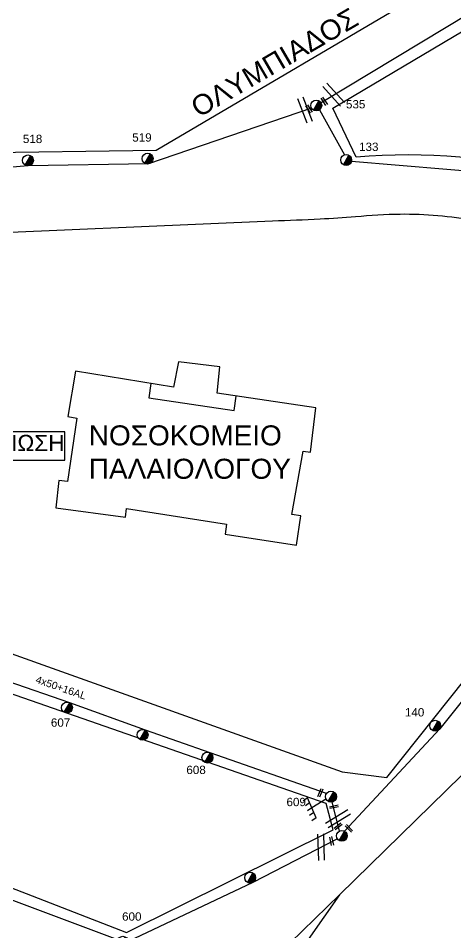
# Model space of a CAD drawing. Header units: millimetres. Extents: x 1421 to 7547, y 822 to 1863.
# Drawn here: x 7194.1 to 7288.6, y 1110.9 to 1308.7 of the extents above; entities that cross this region are included whole.
import ezdxf
from ezdxf.enums import TextEntityAlignment as Align

# ---------------------------------------------------------------- set-up
doc = ezdxf.new("R2010")
doc.units = ezdxf.units.MM
doc.layers.get('0').update_dxf_attribs({"lineweight": 30})
for name, color, linetype, lineweight in [('4x50+13_5', 7, 'Continuous', 30), ('TEXT_ΚΑΛΩΔΙΩΝ', 7, 'Continuous', 30), ('Άγνωστο εναέριο καλώδιο', 7, 'Continuous', 30), ('Γυμνά εναέρια ΧΤ και ΦΟΠ (3Φ)   4x50+16AL', 7, 'Continuous', 30), ('Επιγραφές - Σχήματα', 7, 'Continuous', 30), ('Μηχανική τομή', 7, 'Continuous', 30), ('Στύλος ΦΜ', 7, 'Continuous', 30), ('Στύλος ΦΜ @ 1', 7, 'Continuous', 30), ('Συνεστραμμένα ΧΤ   3x70+54.6+25 AL', 7, 'SYN_LINE', 30), ('Τομή', 7, 'Continuous', 30), ('Υπόβαθρο ΔΕΗ', 7, 'Continuous', 30)]:
    doc.layers.add(name, color=color, linetype=linetype, lineweight=lineweight)
doc.styles.add('arial', font='arial.ttf')
doc.styles.get("Standard").update_dxf_attribs({"font": 'arial.ttf'})
doc.linetypes.add('SYN_LINE', pattern='A,0.5,-0.0001,["/\\/\\/\\/",Standard,S=0.1,R=0,X=0,Y=-0.05],-0.25', length=0.7501)

# ---------------------------------------------------------------- blocks, each defined once
blk = doc.blocks.new('ΥΠΑΡΧΩΝ ΤΣΙΜΕΝΤΕΝΙΟΣ ΣΤΥΛΟΣ')
at = {"layer": 'Στύλος ΦΜ'}
blk.add_hatch(color=7, dxfattribs=at).paths.add_polyline_path([(-1.29, -2.28, 0.574793), (2.62, 0, 0.268822), (1.3, 2.27)])
at = {"layer": 'Στύλος ΦΜ', "color": 7}
blk.add_line((-1.29, -2.28), (1.3, 2.27), dxfattribs=at)
blk.add_circle((0, 0), 2.62, dxfattribs=at)
at = {"layer": 'Στύλος ΦΜ', "flags": 4}
for tag, p in [('ΑΡΙΘΜΟΣ', (-4.68, 8.05)), ('ΤΥΠΟΣ', (-4.91, 3.03))]:
    blk.add_attdef(tag, p, '', height=4, dxfattribs=at)
blk = doc.blocks.new('A$C4BA07827')
at = {"lineweight": -3}
for p, q in [((0, 4.84), (2.52, 2.11)), ((4.43, 3.45), (0.61, 0.78)), ((2.52, 2.11), (3.36, 1.34)), ((3.41, 2.74), (4.26, 1.96)), ((4.43, 3.45), (5.28, 2.68)), ((0.61, 0.78), (1.46, 0)), ((1.55, 1.43), (2.39, 0.66))]:
    blk.add_line(p, q, dxfattribs=at)
blk = doc.blocks.new('ΜΗΧΑΝΙΚΗ ΤΟΜΗ')
at = {"layer": 'Μηχανική τομή', "lineweight": -3, "ltscale": 40}
for p, q in [((-3.78, 1.15), (3.8, 1.15)), ((3.8, -0.4), (-3.78, -0.4))]:
    blk.add_line(p, q, dxfattribs=at)
blk = doc.blocks.new('ΤΟΜΗ')
at = {"layer": 'Τομή', "lineweight": -3, "ltscale": 40}
for p, q in [((-11.37, 1.1), (11.37, 1.1)), ((11.37, -3.57), (-11.37, -3.57))]:
    blk.add_line(p, q, dxfattribs=at)

msp = doc.modelspace()

# ---------------------------------------------------------------- linework, layer by layer
at = {"color": 30, "lineweight": -3, "ltscale": 0.2}
msp.add_lwpolyline([(7257.49, 1289.24), (7222.23, 1277.21), (7196.18, 1276.8), (7168.21, 1274.45), (7137.02, 1270.36), (7092.45, 1264.4)], dxfattribs=at)
at = {"color": 2, "lineweight": -3, "ltscale": 0.2}
msp.add_lwpolyline([(7263.52, 1132.92), (7261.92, 1139.17)], dxfattribs=at)
at = {"layer": '4x50+13_5', "color": 85, "lineweight": -3, "ltscale": 0.2}
msp.add_lwpolyline([(7215.56, 1109.34), (7185.57, 1120.6), (7156.8, 1131.88), (7140.33, 1138.39), (7126.67, 1144.97)], dxfattribs=at)
at = {"layer": 'Άγνωστο εναέριο καλώδιο', "color": 85, "lineweight": -3, "ltscale": 0.2}
msp.add_lwpolyline([(7263.05, 1131.19), (7244.79, 1121.79), (7217.85, 1108.98)], dxfattribs=at)
at = {"layer": 'Γυμνά εναέρια ΧΤ και ΦΟΠ (3Φ)   4x50+16AL', "color": 2, "lineweight": -3, "ltscale": 0.2}
for points in [[(7351.74, 1345.32), (7326.05, 1330.09), (7309.75, 1320.49), (7291.86, 1309.87), (7259.53, 1290.41)], [(7260.7, 1141), (7235.53, 1149.81), (7221.54, 1154.73), (7205.19, 1160.63), (7191.91, 1165.22), (7172.74, 1171.95), (7160.12, 1176.22), (7140.61, 1182.47), (7112.75, 1192.78), (7086.27, 1201.26)]]:
    msp.add_lwpolyline(points, dxfattribs=at)
at = {"layer": 'Γυμνά εναέρια ΧΤ και ΦΟΠ (3Φ)   4x50+16AL', "color": 85, "lineweight": -3, "ltscale": 0.2}
for points in [[(7259.18, 1288.9), (7264.59, 1279.18)], [(7266.09, 1277.79), (7296.99, 1275.19), (7319.34, 1272.18), (7338.79, 1263.06), (7355.7, 1232.94)]]:
    msp.add_lwpolyline(points, dxfattribs=at)
at = {"layer": 'Επιγραφές - Σχήματα', "color": 190, "lineweight": -3}
msp.add_lwpolyline([(7168.64, 1213.1), (7204.16, 1213.1), (7204.16, 1219.28), (7168.64, 1219.28)], close=True, dxfattribs=at)
at = {"layer": 'Συνεστραμμένα ΧΤ   3x70+54.6+25 AL', "color": 27, "lineweight": -3, "ltscale": 20}
msp.add_lwpolyline([(7348.56, 1223.54), (7331.32, 1212.76), (7306.32, 1181.43), (7285.17, 1155.03), (7264.61, 1132.87)], dxfattribs=at)
at = {"layer": 'Υπόβαθρο ΔΕΗ', "lineweight": -3, "ltscale": 0.2}
for points in [[(7135.73, 1278.65), (7138.6, 1272.64), (7183.25, 1279.62), (7223.88, 1280.16), (7286.05, 1316.9), (7265.37, 1355.15), (7135.73, 1278.65)], [(7267.13, 1278.68), (7262.08, 1289.28), (7353.15, 1343.42), (7372.45, 1307.79), (7311.63, 1275.11)], [(7249.04, 1264.85), (7175.67, 1261.66), (7053.94, 1243.2), (7043.32, 1224.65), (7264.1, 1145.71), (7273.71, 1144.48), (7348.55, 1238.4)], [(7222.71, 1229.72), (7222.31, 1226.64), (7240.72, 1223.87), (7241.14, 1227)], [(7478.54, 1058.44), (7392.43, 1178.74), (7334.05, 1200.11), (7289.87, 1144.9), (7263.48, 1119.09), (7192.26, 1017.45), (7118.26, 890.33), (7158.19, 870.4), (7143.11, 841.57)], [(7262.12, 1133.14), (7260.61, 1138.82), (7144.11, 1179.48)], [(7127.5, 1145.89), (7217.49, 1110.97), (7262.12, 1133.14)], [(7138.25, 841.91), (7153.38, 869.01), (7113.18, 888.94), (7190.19, 1021.19), (7252.84, 1108.71), (7263.48, 1119.09)]]:
    msp.add_lwpolyline(points, dxfattribs=at)
msp.add_lwpolyline([(7206.47, 1232.41), (7204.82, 1222.58), (7206.73, 1222.24), (7204.75, 1208.49), (7202.87, 1208.75), (7202.16, 1202.81), (7217.22, 1200.79), (7217.44, 1202.7), (7239.09, 1199.29), (7238.82, 1197.12), (7254.21, 1194.71), (7255.15, 1201.11), (7253.24, 1201.39), (7255.64, 1215.07), (7257.25, 1214.84), (7258.41, 1224.42), (7237.09, 1227.6), (7237.61, 1233.28), (7228.73, 1234.43), (7227.61, 1228.91)], close=True, dxfattribs=at)
msp.add_arc((7278.44, 1140.23), 138.91, 76.1784, 94.6707, dxfattribs=at)
msp.add_spline([(7332.73, 1250.1), (7322.26, 1256.48), (7308.95, 1261.02), (7292.81, 1264.9), (7276.64, 1266.3), (7266.96, 1265.77), (7259.32, 1265.24), (7249.04, 1264.85)], degree=3, dxfattribs=at)

# ---------------------------------------------------------------- block references
at = {"layer": 'Μηχανική τομή', "lineweight": -3}
for p, xscale, yscale, zscale, rotation in [((7257, 1289.13), 0.2499999999999187, 0.2499999999999187, 0.2499999999999187, 122.731235795606), ((7260.29, 1290.82), 0.2499999999999187, 0.2499999999999187, 0.2499999999999187, 122.731235795606), ((7259.26, 1141.22), 0.249999999999919, 0.249999999999919, 0.249999999999919, 247.1408101932724), ((7262.3, 1138.25), 0.249999999999919, 0.249999999999919, 0.249999999999919, 191.4568459572026), ((7263.14, 1133.98), 0.249999999999919, 0.249999999999919, 0.249999999999919, 217.4237836393685), ((7265.61, 1133.53), 0.249999999999919, 0.249999999999919, 0.249999999999919, 134.7181378291868), ((7261.88, 1130.73), 0.249999999999919, 0.249999999999919, 0.249999999999919, 102.7413193732163)]:
    msp.add_blockref('ΜΗΧΑΝΙΚΗ ΤΟΜΗ', p, dxfattribs=dict(at, xscale=xscale, yscale=yscale, zscale=zscale, rotation=rotation))
at = {"layer": 'Στύλος ΦΜ @ 1', "lineweight": -3, "ltscale": 40}
ref = msp.add_blockref('ΥΠΑΡΧΩΝ ΤΣΙΜΕΝΤΕΝΙΟΣ ΣΤΥΛΟΣ', (7258.49, 1289.85), dxfattribs=dict(at, xscale=0.4499999999998181, yscale=0.4499999999998181, zscale=0.4499999999998181))
ref.add_attrib('ΤΥΠΟΣ', '535', (7264.91, 1289.22), dxfattribs={"layer": 'Στύλος ΦΜ', "height": 1.8, "flags": 4})
ref = msp.add_blockref('ΥΠΑΡΧΩΝ ΤΣΙΜΕΝΤΕΝΙΟΣ ΣΤΥΛΟΣ', (7222.03, 1278.37), dxfattribs=dict(at, xscale=0.4499999999998181, yscale=0.4499999999998181, zscale=0.4499999999998181))
ref.add_attrib('ΤΥΠΟΣ', '519', (7218.71, 1282.03), dxfattribs={"layer": 'Στύλος ΦΜ', "height": 1.8, "flags": 4})
ref = msp.add_blockref('ΥΠΑΡΧΩΝ ΤΣΙΜΕΝΤΕΝΙΟΣ ΣΤΥΛΟΣ', (7196.17, 1277.98), dxfattribs=dict(at, xscale=0.4499999999998181, yscale=0.4499999999998181, zscale=0.4499999999998181))
ref.add_attrib('ΤΥΠΟΣ', '518', (7195.07, 1281.72), dxfattribs={"layer": 'Στύλος ΦΜ', "height": 1.8, "flags": 4})
ref = msp.add_blockref('ΥΠΑΡΧΩΝ ΤΣΙΜΕΝΤΕΝΙΟΣ ΣΤΥΛΟΣ', (7264.95, 1278.06), dxfattribs=dict(at, xscale=0.4499999999998181, yscale=0.4499999999998181, zscale=0.4499999999998181))
ref.add_attrib('ΤΥΠΟΣ', '133', (7267.74, 1280.01), dxfattribs={"layer": 'Στύλος ΦΜ', "height": 1.8, "flags": 4})
ref = msp.add_blockref('ΥΠΑΡΧΩΝ ΤΣΙΜΕΝΤΕΝΙΟΣ ΣΤΥΛΟΣ', (7204.6, 1159.6), dxfattribs=dict(at, xscale=0.4499999999998181, yscale=0.4499999999998181, zscale=0.4499999999998181))
ref.add_attrib('ΤΥΠΟΣ', '607', (7201.12, 1155.46), dxfattribs={"layer": 'Στύλος ΦΜ', "height": 1.8, "flags": 4})
ref = msp.add_blockref('ΥΠΑΡΧΩΝ ΤΣΙΜΕΝΤΕΝΙΟΣ ΣΤΥΛΟΣ', (7284.19, 1155.67), dxfattribs=dict(at, xscale=0.4499999999998181, yscale=0.4499999999998181, zscale=0.4499999999998181))
ref.add_attrib('ΤΥΠΟΣ', '140', (7277.65, 1157.68), dxfattribs={"layer": 'Στύλος ΦΜ', "height": 1.8, "flags": 4})
at = {"layer": 'Στύλος ΦΜ @ 1', "lineweight": -3, "ltscale": 40, "xscale": 0.4499999999998181, "yscale": 0.4499999999998181, "zscale": 0.4499999999998181}
for p in [(7220.95, 1153.71), (7264.02, 1131.85), (7244.2, 1122.81)]:
    msp.add_blockref('ΥΠΑΡΧΩΝ ΤΣΙΜΕΝΤΕΝΙΟΣ ΣΤΥΛΟΣ', p, dxfattribs=at)
at = {"layer": 'Στύλος ΦΜ @ 1', "lineweight": -3, "ltscale": 40}
ref = msp.add_blockref('ΥΠΑΡΧΩΝ ΤΣΙΜΕΝΤΕΝΙΟΣ ΣΤΥΛΟΣ', (7234.95, 1148.79), dxfattribs=dict(at, xscale=0.4499999999998181, yscale=0.4499999999998181, zscale=0.4499999999998181))
ref.add_attrib('ΤΥΠΟΣ', '608', (7230.41, 1145.22), dxfattribs={"layer": 'Στύλος ΦΜ', "height": 1.8, "flags": 4})
ref = msp.add_blockref('ΥΠΑΡΧΩΝ ΤΣΙΜΕΝΤΕΝΙΟΣ ΣΤΥΛΟΣ', (7261.67, 1140.33), dxfattribs=dict(at, xscale=0.4499999999998181, yscale=0.4499999999998181, zscale=0.4499999999998181))
ref.add_attrib('ΤΥΠΟΣ', '609', (7252.05, 1138.28), dxfattribs={"layer": 'Στύλος ΦΜ', "height": 1.8, "flags": 4})
ref = msp.add_blockref('ΥΠΑΡΧΩΝ ΤΣΙΜΕΝΤΕΝΙΟΣ ΣΤΥΛΟΣ', (7216.67, 1108.95), dxfattribs=dict(at, xscale=0.4499999999998181, yscale=0.4499999999998181, zscale=0.4499999999998181))
ref.add_attrib('ΤΥΠΟΣ', '600', (7216.51, 1113.5), dxfattribs={"layer": 'Στύλος ΦΜ', "height": 1.8, "flags": 4})
at = {"layer": 'Τομή', "lineweight": -3, "xscale": 0.2499999999998871, "yscale": 0.2499999999998871, "zscale": 0.2499999999998871}
for p, rotation in [((7262.47, 1292.42), 312.2184442968401), ((7256.34, 1288.99), 291.1064989574863), ((7263.35, 1135.31), 211.2191452000189), ((7259.83, 1129.42), 271.7645418729898)]:
    msp.add_blockref('ΤΟΜΗ', p, dxfattribs=dict(at, rotation=rotation))
at = {"layer": 'Υπόβαθρο ΔΕΗ', "lineweight": -3, "ltscale": 0.2, "rotation": 258.4734576893667}
msp.add_blockref('A$C4BA07827', (7255.96, 1140.81), dxfattribs=at)

# ---------------------------------------------------------------- texts
at = {"lineweight": -3, "ltscale": 40, "insert": (7230.89, 1290.87), "char_height": 4, "width": 73.0298, "attachment_point": 1, "rotation": 30.2348, "style": 'arial'}
msp.add_mtext('{\\H1.083x;ΟΛΥΜΠΙΑΔΟΣ}', dxfattribs=at)
at = {"lineweight": -3, "ltscale": 40, "insert": (7209.31, 1220.65), "char_height": 4, "width": 48.6977, "attachment_point": 1, "style": 'arial'}
msp.add_mtext('{\\H1.083x;NOΣΟΚΟΜΕΙΟ\\PΠΑΛΑΙΟΛΟΓΟΥ}', dxfattribs=at)
at = {"layer": 'TEXT_ΚΑΛΩΔΙΩΝ', "lineweight": -3, "ltscale": 0.2}
msp.add_text('4x50+16AL', height=1.6, rotation=340.9164, dxfattribs=at).set_placement((7203.32, 1163.91), align=Align.MIDDLE_CENTER)
at = {"layer": 'Επιγραφές - Σχήματα', "color": 190, "lineweight": -3, "insert": (7169.73, 1218.6), "char_height": 3.5, "width": 35.1311, "attachment_point": 1}
msp.add_mtext('KOINH ΓΕΙΩΣΗ', dxfattribs=at)

doc.saveas('drawing.dxf')
